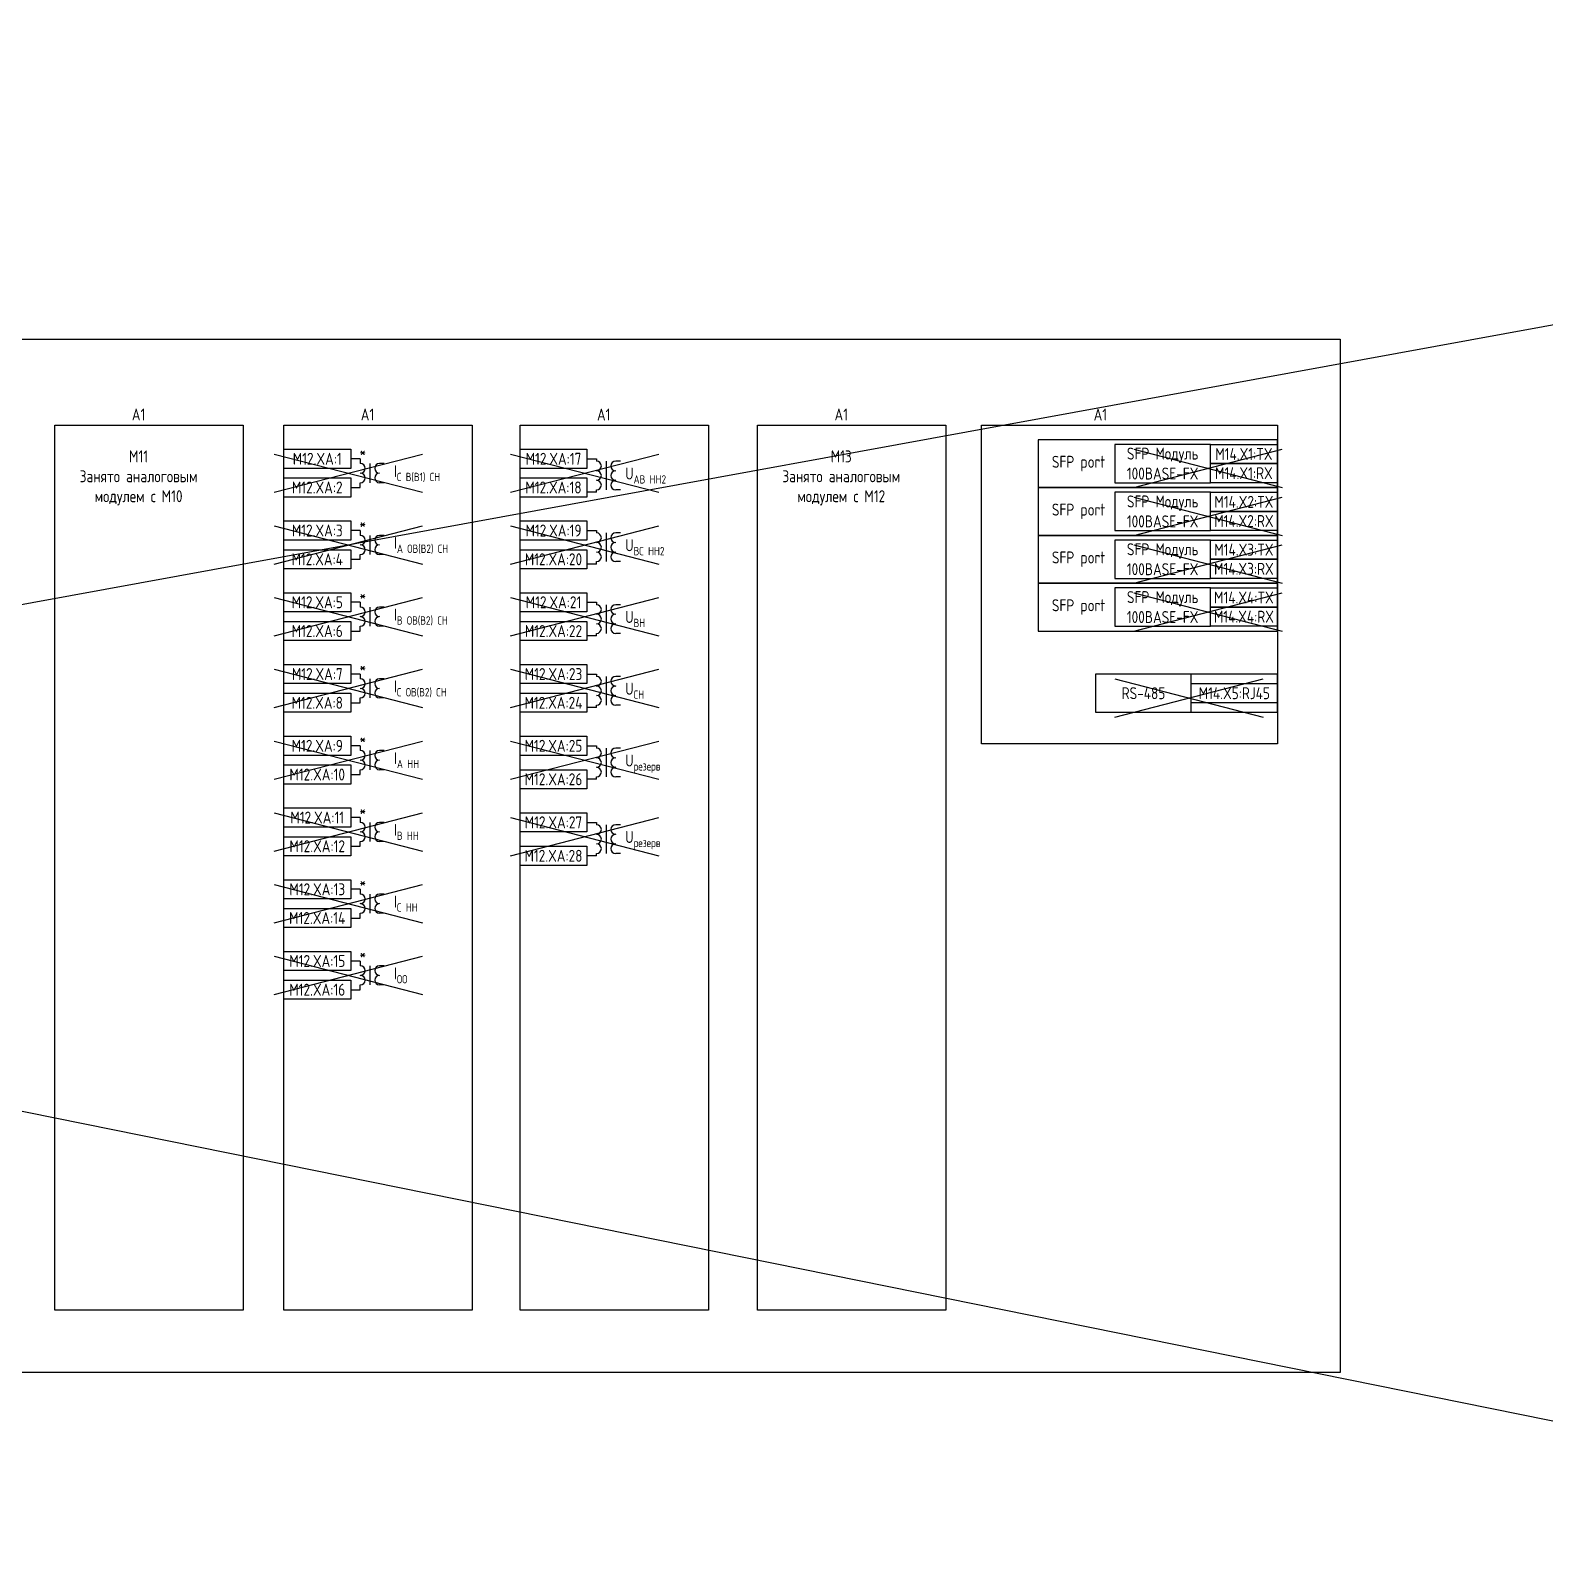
# Model space of a CAD drawing. Header units: millimetres. Extents: x -1244 to 6083, y -90 to 1191.
# Drawn here: x -125.3 to 191.3, y 664.3 to 981.1 of the extents above; entities that cross this region are included whole.
import ezdxf

# ---------------------------------------------------------------- set-up
doc = ezdxf.new("R2010")
doc.units = ezdxf.units.MM
doc.styles.add('Gost_type_A', font='GOST_0.TTF')

msp = doc.modelspace()

# ---------------------------------------------------------------- linework, layer by layer
at = {"color": 5}
for p, q in [((-1243.96, 981.06), (234.05, 682.06)), ((-1204.79, 664.26), (276.79, 934.79))]:
    msp.add_line(p, q, dxfattribs=at)
at = {"color": 6}
for p, q in [((105.42, 893.48), (136.42, 885.48)), ((105.42, 885.48), (136.42, 893.48)), ((-74.31, 892.48), (-43.31, 884.48)), ((-74.31, 884.48), (-43.31, 892.48)), ((-24.92, 892.48), (6.08, 884.48)), ((-24.92, 884.48), (6.08, 892.48)), ((105.42, 883.48), (136.42, 875.48)), ((105.42, 875.48), (136.42, 883.48)), ((-74.31, 877.48), (-43.31, 869.48)), ((-74.31, 869.48), (-43.31, 877.48)), ((-24.92, 877.48), (6.08, 869.48)), ((-24.92, 869.48), (6.08, 877.48)), ((105.42, 873.48), (136.42, 865.48)), ((105.42, 865.48), (136.42, 873.48)), ((-74.31, 862.48), (-43.31, 854.48)), ((-74.31, 854.48), (-43.31, 862.48)), ((105.42, 863.48), (136.42, 855.48)), ((105.42, 855.48), (136.42, 863.48)), ((-74.31, 847.48), (-43.31, 839.48)), ((-74.31, 839.48), (-43.31, 847.48)), ((101.42, 845.48), (132.42, 837.48)), ((101.42, 837.48), (132.42, 845.48)), ((-74.31, 832.48), (-43.31, 824.48)), ((-74.31, 824.48), (-43.31, 832.48)), ((-74.31, 817.48), (-43.31, 809.48)), ((-74.31, 809.48), (-43.31, 817.48)), ((-74.31, 802.48), (-43.31, 794.48)), ((-74.31, 794.48), (-43.31, 802.48)), ((-74.31, 787.49), (-43.31, 779.49)), ((-74.31, 779.49), (-43.31, 787.49))]:
    msp.add_line(p, q, dxfattribs=at)
for p, q in [((-56.31, 891.48), (-58.31, 891.48)), ((-58.31, 885.48), (-56.31, 885.48)), ((-56.31, 876.48), (-58.31, 876.48)), ((-58.31, 870.48), (-56.31, 870.48)), ((-56.31, 861.48), (-58.31, 861.48)), ((-58.31, 855.48), (-56.31, 855.48)), ((-56.31, 846.48), (-58.31, 846.48)), ((-58.31, 840.48), (-56.31, 840.48)), ((-56.31, 831.48), (-58.31, 831.48)), ((-58.31, 825.48), (-56.31, 825.48)), ((-56.31, 816.48), (-58.31, 816.48)), ((-58.31, 810.48), (-56.31, 810.48)), ((-56.31, 801.48), (-58.31, 801.48)), ((-58.31, 795.48), (-56.31, 795.48)), ((-56.31, 786.49), (-58.31, 786.49)), ((-58.31, 780.49), (-56.31, 780.49))]:
    msp.add_line(p, q)
at = {"ltscale": 4}
for p, q in [((-56.31, 891.48), (-56.31, 890.48)), ((-56.31, 890.98), (-56.31, 890.48)), ((-54.31, 890.48), (-54.31, 886.48)), ((-54.31, 890.48), (-54.31, 886.48)), ((-51.31, 890.48), (-52.31, 890.48)), ((-51.31, 890.48), (-52.31, 890.48)), ((-8.92, 891.48), (-6.92, 891.48)), ((-6.92, 891.48), (-6.92, 890.98)), ((-6.92, 891.48), (-6.92, 890.98)), ((-4.92, 890.98), (-4.92, 886.98)), ((-1.92, 890.98), (-2.92, 890.98)), ((-4.92, 888.98), (-4.92, 884.98)), ((-56.31, 885.48), (-56.31, 886.48)), ((-51.31, 886.48), (-52.31, 886.48)), ((-51.31, 886.48), (-52.31, 886.48)), ((-6.92, 884.48), (-8.92, 884.48)), ((-6.92, 884.48), (-6.92, 884.98)), ((-1.92, 884.98), (-2.92, 884.98)), ((-56.31, 876.48), (-56.31, 875.48)), ((-56.31, 875.98), (-56.31, 875.48)), ((-54.31, 875.48), (-54.31, 871.48)), ((-54.31, 875.48), (-54.31, 871.48)), ((-51.31, 875.48), (-52.31, 875.48)), ((-51.31, 875.48), (-52.31, 875.48)), ((-8.92, 876.48), (-6.92, 876.48)), ((-6.92, 876.48), (-6.92, 875.98)), ((-6.92, 876.48), (-6.92, 875.98)), ((-4.92, 875.98), (-4.92, 871.98)), ((-1.92, 875.98), (-2.92, 875.98)), ((-56.31, 870.48), (-56.31, 871.48)), ((-51.31, 871.48), (-52.31, 871.48)), ((-51.31, 871.48), (-52.31, 871.48)), ((-4.92, 873.98), (-4.92, 869.98)), ((-6.92, 869.48), (-8.92, 869.48)), ((-6.92, 869.48), (-6.92, 869.98)), ((-1.92, 869.98), (-2.92, 869.98)), ((-56.31, 861.48), (-56.31, 860.48)), ((-56.31, 860.98), (-56.31, 860.48)), ((-54.31, 860.48), (-54.31, 856.48)), ((-54.31, 860.48), (-54.31, 856.48)), ((-51.31, 860.48), (-52.31, 860.48)), ((-51.31, 860.48), (-52.31, 860.48)), ((-8.92, 861.48), (-6.92, 861.48)), ((-6.92, 861.48), (-6.92, 860.98)), ((-6.92, 861.48), (-6.92, 860.98)), ((-4.92, 860.98), (-4.92, 856.98)), ((-4.92, 858.98), (-4.92, 854.98)), ((-1.92, 860.98), (-2.92, 860.98)), ((-56.31, 855.48), (-56.31, 856.48)), ((-51.31, 856.48), (-52.31, 856.48)), ((-51.31, 856.48), (-52.31, 856.48)), ((-6.92, 854.48), (-8.92, 854.48)), ((-6.92, 854.48), (-6.92, 854.98)), ((-1.92, 854.98), (-2.92, 854.98)), ((-56.31, 846.48), (-56.31, 845.48)), ((-56.31, 845.98), (-56.31, 845.48)), ((-8.92, 846.48), (-6.92, 846.48)), ((-6.92, 846.48), (-6.92, 845.98)), ((-6.92, 846.48), (-6.92, 845.98)), ((-4.92, 845.98), (-4.92, 841.98)), ((-1.92, 845.98), (-2.92, 845.98)), ((-54.31, 845.48), (-54.31, 841.48)), ((-54.31, 845.48), (-54.31, 841.48)), ((-51.31, 845.48), (-52.31, 845.48)), ((-51.31, 845.48), (-52.31, 845.48)), ((-4.92, 843.98), (-4.92, 839.98)), ((-56.31, 840.48), (-56.31, 841.48)), ((-51.31, 841.48), (-52.31, 841.48)), ((-51.31, 841.48), (-52.31, 841.48)), ((-6.92, 839.48), (-6.92, 839.98)), ((-1.92, 839.98), (-2.92, 839.98)), ((-6.92, 839.48), (-8.92, 839.48)), ((-56.31, 831.48), (-56.31, 830.48)), ((-56.31, 830.98), (-56.31, 830.48)), ((-54.31, 830.48), (-54.31, 826.48)), ((-54.31, 830.48), (-54.31, 826.48)), ((-51.31, 830.48), (-52.31, 830.48)), ((-51.31, 830.48), (-52.31, 830.48)), ((-8.92, 831.48), (-6.92, 831.48)), ((-6.92, 831.48), (-6.92, 830.98)), ((-6.92, 831.48), (-6.92, 830.98)), ((-4.92, 830.98), (-4.92, 826.98)), ((-1.92, 830.98), (-2.92, 830.98)), ((-4.92, 828.98), (-4.92, 824.98)), ((-56.31, 825.48), (-56.31, 826.48)), ((-51.31, 826.48), (-52.31, 826.48)), ((-51.31, 826.48), (-52.31, 826.48)), ((-6.92, 824.48), (-8.92, 824.48)), ((-6.92, 824.48), (-6.92, 824.98)), ((-1.92, 824.98), (-2.92, 824.98)), ((-56.31, 816.48), (-56.31, 815.48)), ((-56.31, 815.98), (-56.31, 815.48)), ((-54.31, 815.48), (-54.31, 811.48)), ((-54.31, 815.48), (-54.31, 811.48)), ((-51.31, 815.48), (-52.31, 815.48)), ((-51.31, 815.48), (-52.31, 815.48)), ((-8.92, 815.48), (-6.92, 815.48)), ((-6.92, 815.48), (-6.92, 814.98)), ((-6.92, 815.48), (-6.92, 814.98)), ((-4.92, 814.98), (-4.92, 810.98)), ((-1.92, 814.98), (-2.92, 814.98)), ((-56.31, 810.48), (-56.31, 811.48)), ((-51.31, 811.48), (-52.31, 811.48)), ((-51.31, 811.48), (-52.31, 811.48)), ((-4.92, 812.98), (-4.92, 808.98)), ((-6.92, 808.48), (-8.92, 808.48)), ((-6.92, 808.48), (-6.92, 808.98)), ((-1.92, 808.98), (-2.92, 808.98)), ((-56.31, 801.48), (-56.31, 800.48)), ((-56.31, 800.98), (-56.31, 800.48)), ((-54.31, 800.48), (-54.31, 796.48)), ((-54.31, 800.48), (-54.31, 796.48)), ((-51.31, 800.48), (-52.31, 800.48)), ((-51.31, 800.48), (-52.31, 800.48)), ((-56.31, 795.48), (-56.31, 796.48)), ((-51.31, 796.48), (-52.31, 796.48)), ((-51.31, 796.48), (-52.31, 796.48)), ((-56.31, 786.49), (-56.31, 785.49)), ((-56.31, 785.99), (-56.31, 785.49)), ((-54.31, 785.49), (-54.31, 781.49)), ((-54.31, 785.49), (-54.31, 781.49)), ((-51.31, 785.49), (-52.31, 785.49)), ((-51.31, 785.49), (-52.31, 785.49)), ((-56.31, 780.49), (-56.31, 781.49)), ((-51.31, 781.49), (-52.31, 781.49)), ((-51.31, 781.49), (-52.31, 781.49))]:
    msp.add_line(p, q, dxfattribs=at)
at = {"color": 3}
for p, q in [((-24.92, 862.48), (6.08, 854.48)), ((-24.92, 854.48), (6.08, 862.48)), ((-24.92, 847.48), (6.08, 839.48)), ((-24.92, 839.48), (6.08, 847.48)), ((-24.92, 832.48), (6.08, 824.48)), ((-24.92, 824.48), (6.08, 832.48)), ((-24.92, 816.48), (6.08, 808.48)), ((-24.92, 808.48), (6.08, 816.48))]:
    msp.add_line(p, q, dxfattribs=at)
for points in [[(-1050.11, 916.48), (148.53, 916.48), (148.53, 700.48), (-1050.11, 700.48)], [(-120.17, 898.48), (-80.78, 898.48), (-80.78, 713.48), (-120.17, 713.48)], [(-72.31, 898.48), (-32.92, 898.48), (-32.92, 713.48), (-72.31, 713.48)], [(-22.92, 898.48), (16.47, 898.48), (16.47, 713.48), (-22.92, 713.48)], [(26.74, 898.48), (66.13, 898.48), (66.13, 713.48), (26.74, 713.48)], [(73.54, 898.48), (135.42, 898.48), (135.42, 831.9), (73.54, 831.9)], [(-72.31, 893.48), (-58.31, 893.48), (-58.31, 889.48), (-72.31, 889.48)], [(-22.92, 893.48), (-8.92, 893.48), (-8.92, 889.48), (-22.92, 889.48)], [(135.42, 895.48), (85.42, 895.48), (85.42, 885.48), (135.42, 885.48)], [(121.42, 894.48), (135.42, 894.48), (135.42, 890.48), (121.42, 890.48)], [(121.42, 890.48), (135.42, 890.48), (135.42, 886.48), (121.42, 886.48)], [(-72.31, 887.48), (-58.31, 887.48), (-58.31, 883.48), (-72.31, 883.48)], [(-22.92, 887.48), (-8.92, 887.48), (-8.92, 883.48), (-22.92, 883.48)], [(135.42, 885.48), (85.42, 885.48), (85.42, 875.48), (135.42, 875.48)], [(121.42, 884.48), (135.42, 884.48), (135.42, 880.48), (121.42, 880.48)], [(-72.31, 878.48), (-58.31, 878.48), (-58.31, 874.48), (-72.31, 874.48)], [(-22.92, 878.48), (-8.92, 878.48), (-8.92, 874.48), (-22.92, 874.48)], [(121.42, 880.48), (135.42, 880.48), (135.42, 876.48), (121.42, 876.48)], [(135.42, 875.48), (85.42, 875.48), (85.42, 865.48), (135.42, 865.48)], [(121.42, 874.48), (135.42, 874.48), (135.42, 870.48), (121.42, 870.48)], [(-72.31, 872.48), (-58.31, 872.48), (-58.31, 868.48), (-72.31, 868.48)], [(-22.92, 872.48), (-8.92, 872.48), (-8.92, 868.48), (-22.92, 868.48)], [(121.42, 870.48), (135.42, 870.48), (135.42, 866.48), (121.42, 866.48)], [(135.42, 865.48), (85.42, 865.48), (85.42, 855.48), (135.42, 855.48)], [(-72.31, 863.48), (-58.31, 863.48), (-58.31, 859.48), (-72.31, 859.48)], [(-22.92, 863.48), (-8.92, 863.48), (-8.92, 859.48), (-22.92, 859.48)], [(121.42, 864.48), (135.42, 864.48), (135.42, 860.48), (121.42, 860.48)], [(121.42, 860.48), (135.42, 860.48), (135.42, 856.48), (121.42, 856.48)], [(-72.31, 857.48), (-58.31, 857.48), (-58.31, 853.48), (-72.31, 853.48)], [(-22.92, 857.48), (-8.92, 857.48), (-8.92, 853.48), (-22.92, 853.48)], [(-72.31, 848.48), (-58.31, 848.48), (-58.31, 844.48), (-72.31, 844.48)], [(-22.92, 848.48), (-8.92, 848.48), (-8.92, 844.48), (-22.92, 844.48)], [(117.42, 844.48), (135.42, 844.48), (135.42, 840.48), (117.42, 840.48)], [(-72.31, 842.48), (-58.31, 842.48), (-58.31, 838.48), (-72.31, 838.48)], [(-22.92, 842.48), (-8.92, 842.48), (-8.92, 838.48), (-22.92, 838.48)], [(-72.31, 833.48), (-58.31, 833.48), (-58.31, 829.48), (-72.31, 829.48)], [(-22.92, 833.48), (-8.92, 833.48), (-8.92, 829.48), (-22.92, 829.48)], [(-72.31, 827.48), (-58.31, 827.48), (-58.31, 823.48), (-72.31, 823.48)], [(-22.92, 826.48), (-8.92, 826.48), (-8.92, 822.48), (-22.92, 822.48)], [(-72.31, 818.48), (-58.31, 818.48), (-58.31, 814.48), (-72.31, 814.48)], [(-22.92, 817.48), (-8.92, 817.48), (-8.92, 813.48), (-22.92, 813.48)], [(-72.31, 812.48), (-58.31, 812.48), (-58.31, 808.48), (-72.31, 808.48)], [(-22.92, 810.48), (-8.92, 810.48), (-8.92, 806.48), (-22.92, 806.48)], [(-72.31, 803.48), (-58.31, 803.48), (-58.31, 799.48), (-72.31, 799.48)], [(-72.31, 797.48), (-58.31, 797.48), (-58.31, 793.48), (-72.31, 793.48)], [(-72.31, 788.49), (-58.31, 788.49), (-58.31, 784.49), (-72.31, 784.49)], [(-72.31, 782.49), (-58.31, 782.49), (-58.31, 778.49), (-72.31, 778.49)]]:
    msp.add_lwpolyline(points, close=True)
at = {"linetype": 'Continuous', "lineweight": 25, "ltscale": 4}
for points in [[(101.42, 886.48), (121.42, 886.48), (121.42, 894.48), (101.42, 894.48)], [(101.42, 876.48), (121.42, 876.48), (121.42, 884.48), (101.42, 884.48)], [(101.42, 866.48), (121.42, 866.48), (121.42, 874.48), (101.42, 874.48)], [(101.42, 856.48), (121.42, 856.48), (121.42, 864.48), (101.42, 864.48)], [(97.42, 838.48), (135.42, 838.48), (135.42, 846.48), (97.42, 846.48)], [(97.42, 838.48), (117.42, 838.48), (117.42, 846.48), (97.42, 846.48)]]:
    msp.add_lwpolyline(points, close=True, dxfattribs=at)
at = {"ltscale": 4}
for centre, start, end in [((-56.31, 889.48), 270, 90), ((-56.31, 889.48), 270, 90), ((-52.31, 889.48), 90, 270), ((-52.31, 889.48), 90, 270), ((-6.92, 889.98), 270, 90), ((-2.92, 889.98), 90, 270), ((-2.92, 889.98), 90, 270), ((-56.31, 887.48), 270, 90), ((-56.31, 887.48), 270, 90), ((-52.31, 887.48), 90, 270), ((-52.31, 887.48), 90, 270), ((-6.92, 887.98), 270, 90), ((-2.92, 887.98), 90, 270), ((-2.92, 887.98), 90, 270), ((-6.92, 885.98), 270, 90), ((-2.92, 885.98), 90, 270), ((-56.31, 874.48), 270, 90), ((-56.31, 874.48), 270, 90), ((-52.31, 874.48), 90, 270), ((-52.31, 874.48), 90, 270), ((-6.92, 874.98), 270, 90), ((-2.92, 874.98), 90, 270), ((-2.92, 874.98), 90, 270), ((-56.31, 872.48), 270, 90), ((-56.31, 872.48), 270, 90), ((-52.31, 872.48), 90, 270), ((-52.31, 872.48), 90, 270), ((-6.92, 872.98), 270, 90), ((-6.92, 870.98), 270, 90), ((-2.92, 872.98), 90, 270), ((-2.92, 872.98), 90, 270), ((-2.92, 870.98), 90, 270), ((-56.31, 859.48), 270, 90), ((-56.31, 859.48), 270, 90), ((-52.31, 859.48), 90, 270), ((-52.31, 859.48), 90, 270), ((-6.92, 859.98), 270, 90), ((-6.92, 857.98), 270, 90), ((-2.92, 859.98), 90, 270), ((-2.92, 859.98), 90, 270), ((-2.92, 857.98), 90, 270), ((-2.92, 857.98), 90, 270), ((-56.31, 857.48), 270, 90), ((-56.31, 857.48), 270, 90), ((-52.31, 857.48), 90, 270), ((-52.31, 857.48), 90, 270), ((-6.92, 855.98), 270, 90), ((-2.92, 855.98), 90, 270), ((-6.92, 844.98), 270, 90), ((-2.92, 844.98), 90, 270), ((-2.92, 844.98), 90, 270), ((-56.31, 844.48), 270, 90), ((-56.31, 844.48), 270, 90), ((-56.31, 842.48), 270, 90), ((-56.31, 842.48), 270, 90), ((-52.31, 844.48), 90, 270), ((-52.31, 844.48), 90, 270), ((-52.31, 842.48), 90, 270), ((-52.31, 842.48), 90, 270), ((-6.92, 842.98), 270, 90), ((-2.92, 842.98), 90, 270), ((-2.92, 842.98), 90, 270), ((-6.92, 840.98), 270, 90), ((-2.92, 840.98), 90, 270), ((-56.31, 829.48), 270, 90), ((-56.31, 829.48), 270, 90), ((-52.31, 829.48), 90, 270), ((-52.31, 829.48), 90, 270), ((-6.92, 829.98), 270, 90), ((-2.92, 829.98), 90, 270), ((-2.92, 829.98), 90, 270), ((-56.31, 827.48), 270, 90), ((-56.31, 827.48), 270, 90), ((-52.31, 827.48), 90, 270), ((-52.31, 827.48), 90, 270), ((-6.92, 827.98), 270, 90), ((-6.92, 825.98), 270, 90), ((-2.92, 827.98), 90, 270), ((-2.92, 827.98), 90, 270), ((-2.92, 825.98), 90, 270), ((-56.31, 814.48), 270, 90), ((-56.31, 814.48), 270, 90), ((-52.31, 814.48), 90, 270), ((-52.31, 814.48), 90, 270), ((-6.92, 813.98), 270, 90), ((-2.92, 813.98), 90, 270), ((-2.92, 813.98), 90, 270), ((-56.31, 812.48), 270, 90), ((-56.31, 812.48), 270, 90), ((-52.31, 812.48), 90, 270), ((-52.31, 812.48), 90, 270), ((-6.92, 811.98), 270, 90), ((-2.92, 811.98), 90, 270), ((-2.92, 811.98), 90, 270), ((-6.92, 809.98), 270, 90), ((-2.92, 809.98), 90, 270), ((-56.31, 799.48), 270, 90), ((-56.31, 799.48), 270, 90), ((-56.31, 797.48), 270, 90), ((-56.31, 797.48), 270, 90), ((-52.31, 799.48), 90, 270), ((-52.31, 799.48), 90, 270), ((-52.31, 797.48), 90, 270), ((-52.31, 797.48), 90, 270), ((-56.31, 784.49), 270, 90), ((-56.31, 784.49), 270, 90), ((-56.31, 782.49), 270, 90), ((-56.31, 782.49), 270, 90), ((-52.31, 784.49), 90, 270), ((-52.31, 784.49), 90, 270), ((-52.31, 782.49), 90, 270), ((-52.31, 782.49), 90, 270)]:
    msp.add_arc(centre, 1, start, end, dxfattribs=at)

# ---------------------------------------------------------------- texts
at = {"char_height": 2.5, "attachment_point": 8, "line_spacing_factor": 0.9, "style": 'Gost_type_A'}
for insert, width in [((-102.67, 899.48), 35), ((-54.81, 899.48), 35), ((-5.42, 899.48), 35), ((44.24, 899.48), 35), ((98.42, 899.48), 74.0002)]:
    msp.add_mtext('A1', dxfattribs=dict(at, insert=insert, width=width))
at = {"char_height": 2.5, "style": 'Gost_type_A'}
for s, insert, width, attachment_point in [('SFP Mодуль 100BASE-FX', (111.42, 890.48), 19.9998, 5), ('M14.X1:TX', (128.42, 892.48), 14, 5), ('M11^JЗанято аналоговым модулем с М10', (-102.67, 887.48), 35, 5), ('M12.XA:1', (-65.31, 891.48), 14, 5), ('*', (-55.81, 892.98), 3, 5), ('M12.XA:17', (-15.92, 891.48), 14, 5), ('M13^JЗанято аналоговым модулем с М12', (44.24, 887.48), 35, 5), ('SFP port', (99.42, 890.48), 20, 6), ('\\A1;I{\\H0.7x;\\S^ С В(В1) СН;}', (-49.31, 888.48), 9.1924, 4), ('\\A1;U{\\H0.7x;\\S^ АВ НН2;}', (-0.92, 887.98), 12, 4), ('M14.X1:RX', (128.42, 888.48), 14, 5), ('M12.XA:2', (-65.32, 885.48), 14.018, 5), ('M12.XA:18', (-15.93, 885.48), 14.018, 5), ('SFP port', (99.42, 880.48), 20, 6), ('SFP Mодуль 100BASE-FX', (111.42, 880.48), 19.9998, 5), ('M14.X2:TX', (128.42, 882.48), 14, 5), ('M12.XA:3', (-65.31, 876.48), 14, 5), ('*', (-55.81, 877.98), 3, 5), ('M12.XA:19', (-15.92, 876.48), 14, 5), ('M14.X2:RX', (128.42, 878.48), 14, 5), ('\\A1;I{\\H0.7x;\\S^ А ОВ(В2) СН;}', (-49.31, 873.48), 8, 4), ('\\A1;U{\\H0.7x;\\S^ ВС НН2;}', (-0.92, 872.98), 12, 4), ('M12.XA:4', (-65.32, 870.47), 14.018, 5), ('M12.XA:20', (-15.93, 870.47), 14.018, 5), ('SFP port', (99.42, 870.48), 20, 6), ('SFP Mодуль 100BASE-FX', (111.42, 870.48), 19.9998, 5), ('M14.X3:TX', (128.42, 872.48), 14, 5), ('M14.X3:RX', (128.42, 868.48), 14, 5), ('M12.XA:5', (-65.31, 861.48), 14, 5), ('*', (-55.81, 862.98), 3, 5), ('M12.XA:21', (-15.92, 861.48), 14, 5), ('SFP port', (99.42, 860.48), 20, 6), ('SFP Mодуль 100BASE-FX', (111.42, 860.48), 19.9998, 5), ('M14.X4:TX', (128.42, 862.48), 14, 5), ('\\A1;I{\\H0.7x;\\S^ В ОВ(В2) СН;}', (-49.31, 858.48), 8, 4), ('\\A1;U{\\H0.7x;\\S^ ВН;}', (-0.92, 857.98), 12, 4), ('M14.X4:RX', (128.42, 858.48), 14, 5), ('M12.XA:6', (-65.32, 855.47), 14.018, 5), ('M12.XA:22', (-15.93, 855.47), 14.018, 5), ('M12.XA:7', (-65.31, 846.48), 14, 5), ('*', (-55.81, 847.98), 3, 5), ('M12.XA:23', (-15.92, 846.48), 14, 5), ('\\A1;I{\\H0.7x;\\S^ С ОВ(В2) СН;}', (-49.31, 843.48), 8, 4), ('\\A1;U{\\H0.7x;\\S^ СН;}', (-0.92, 842.98), 12, 4), ('RS-485', (107.42, 842.48), 19.9998, 5), ('M14.X5:RJ45', (126.42, 842.48), 18.0002, 5), ('M12.XA:8', (-65.32, 840.47), 14.018, 5), ('M12.XA:24', (-15.93, 840.47), 14.018, 5), ('*', (-55.81, 832.98), 3, 5), ('M12.XA:9', (-65.31, 831.48), 14, 5), ('\\A1;I{\\H0.7x;\\S^ А НН;}', (-49.31, 828.48), 8, 4), ('M12.XA:25', (-15.93, 831.48), 14.018, 5), ('\\A1;U{\\H0.7x;\\S^ резерв;}', (-0.92, 827.98), 12, 4), ('M12.XA:10', (-65.32, 825.47), 14.018, 5), ('M12.XA:26', (-15.93, 824.48), 14.018, 5), ('M12.XA:11', (-65.31, 816.48), 14, 5), ('*', (-55.81, 817.98), 3, 5), ('\\A1;I{\\H0.7x;\\S^ В НН;}', (-49.31, 813.48), 8, 4), ('M12.XA:27', (-15.93, 815.48), 14.018, 5), ('M12.XA:12', (-65.32, 810.48), 14.018, 5), ('\\A1;U{\\H0.7x;\\S^ резерв;}', (-0.92, 811.98), 12, 4), ('M12.XA:28', (-15.93, 808.48), 14.018, 5), ('M12.XA:13', (-65.31, 801.48), 14, 5), ('*', (-55.81, 802.98), 3, 5), ('\\A1;I{\\H0.7x;\\S^ С НН;}', (-49.31, 798.48), 8, 4), ('M12.XA:14', (-65.32, 795.48), 14.018, 5), ('M12.XA:15', (-65.31, 786.49), 14, 5), ('*', (-55.81, 787.99), 3, 5), ('\\A1;I{\\H0.7x;\\S^ ОО;}', (-49.31, 783.49), 8, 4), ('M12.XA:16', (-65.32, 780.49), 14.018, 5)]:
    msp.add_mtext(s, dxfattribs=dict(at, insert=insert, width=width, attachment_point=attachment_point))

doc.saveas('drawing.dxf')
